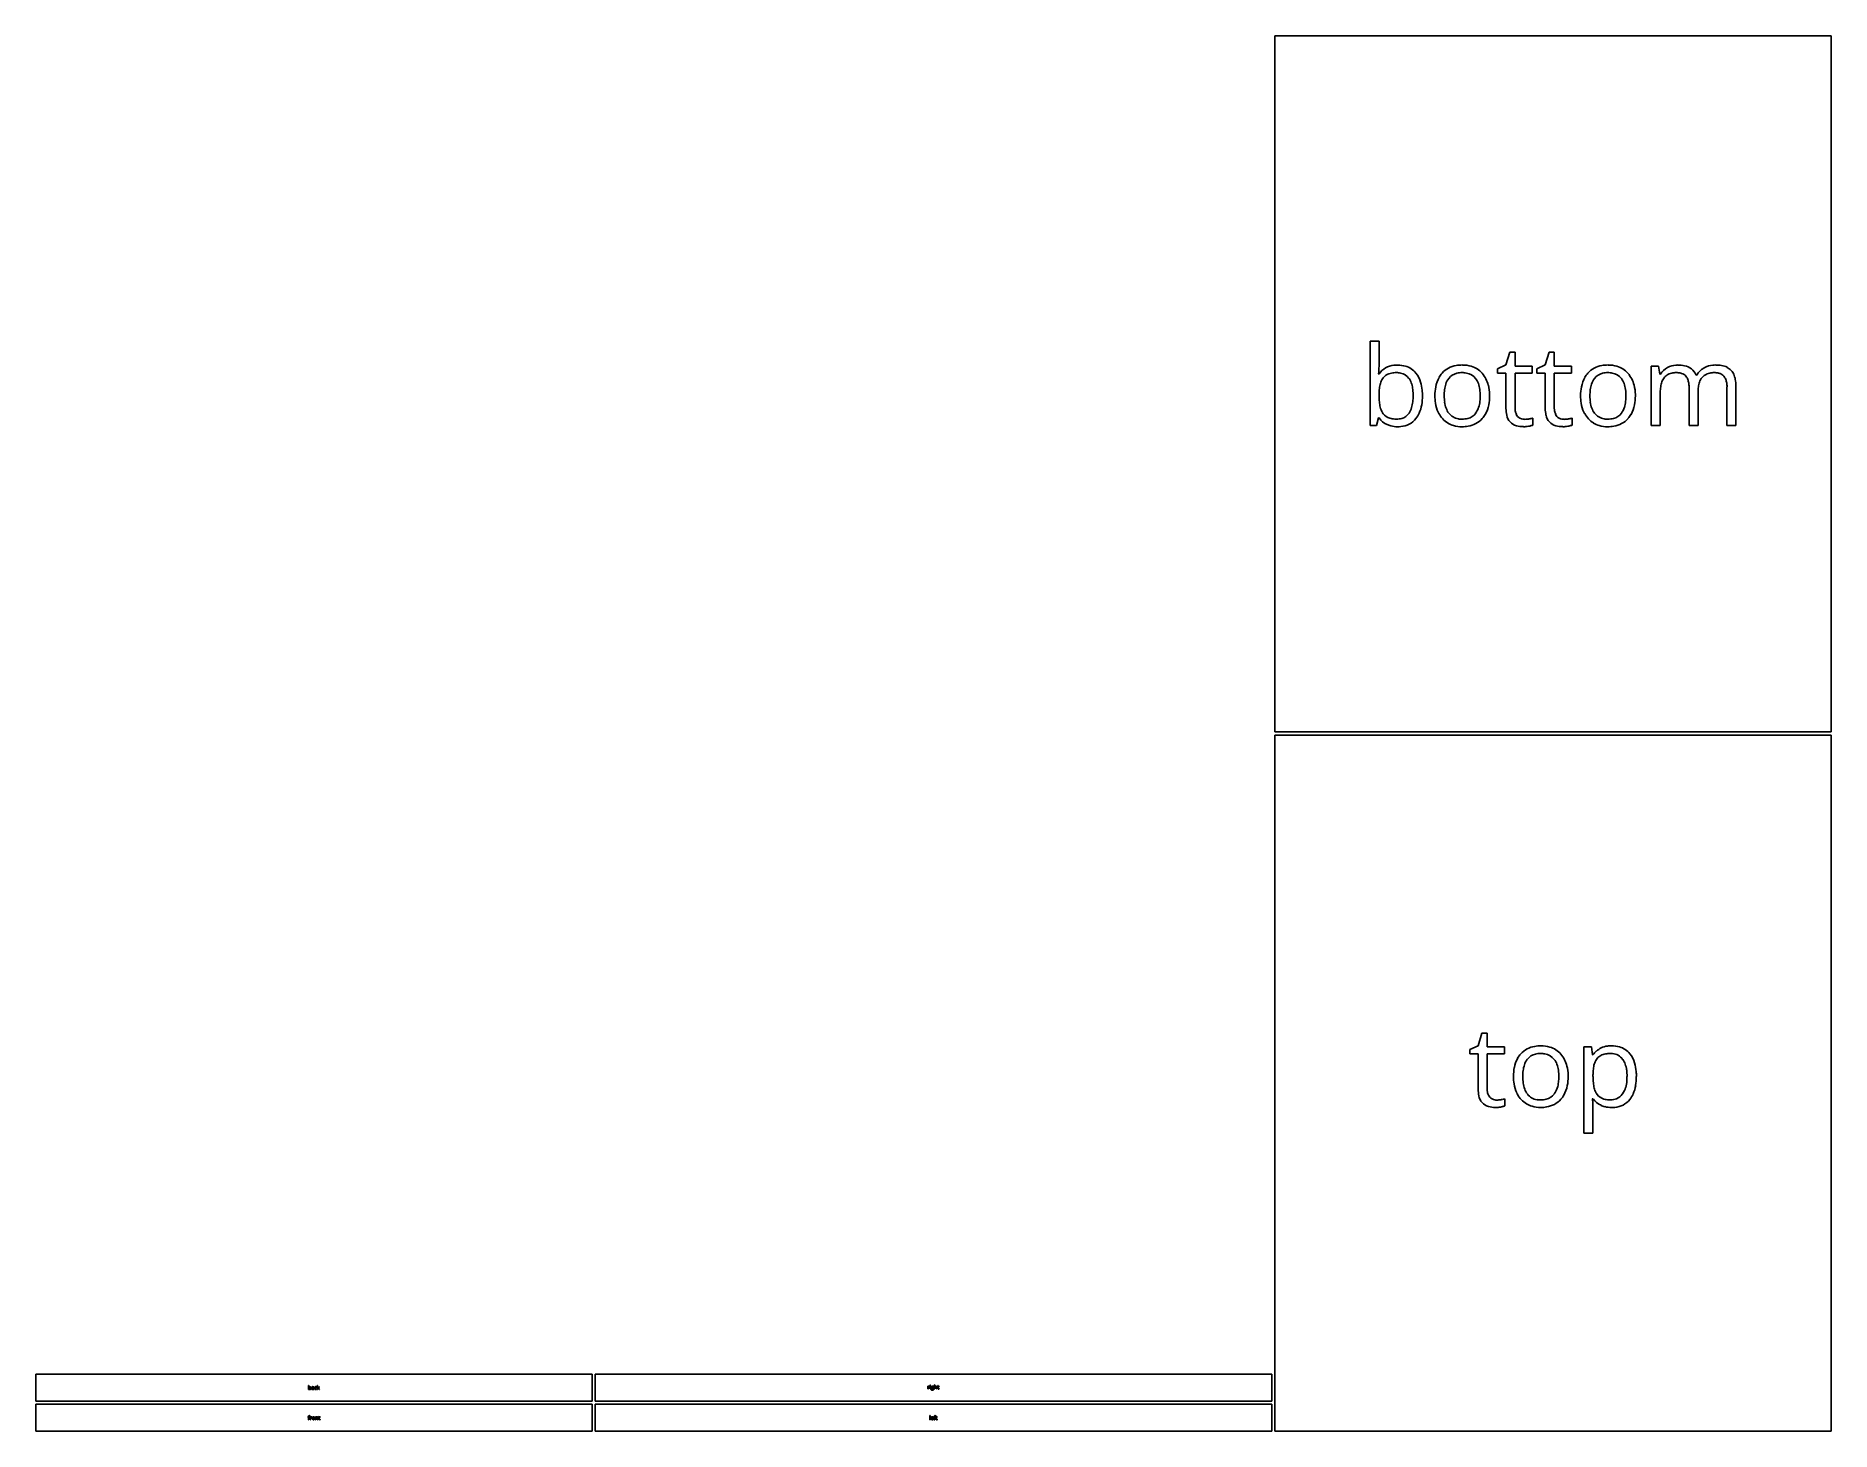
# Model space of a CAD drawing. Header units: millimetres. Extents: x 0 to 1672, y 3 to 1302.
import ezdxf

# ---------------------------------------------------------------- set-up
doc = ezdxf.new("R2010")
doc.units = ezdxf.units.MM

msp = doc.modelspace()

# ---------------------------------------------------------------- linework, layer by layer
at = {"layer": 'back_labelLayer'}
for p, q in [((253.8, 41.6), (253.8, 45.4)), ((253.8, 45.4), (254.2, 45.4)), ((254.1, 41.6), (253.8, 41.6)), ((254.2, 42), (254.1, 41.6)), ((254.2, 45.4), (254.2, 44.5)), ((254.2, 43.9), (254.2, 43.9)), ((254.2, 42), (254.2, 42)), ((257.1, 43.8), (257, 44.1)), ((258, 43.2), (258.4, 43.2)), ((258.4, 42.9), (258, 42.9)), ((258.4, 43.2), (258.4, 43.4)), ((258.4, 42.7), (258.4, 42.9)), ((258.5, 41.6), (258.4, 42)), ((258.4, 42), (258.4, 42)), ((258.8, 41.6), (258.5, 41.6)), ((258.8, 43.5), (258.8, 41.6)), ((261.4, 44.2), (261.3, 43.9)), ((261.4, 42.1), (261.4, 41.7)), ((262, 41.6), (262, 45.4)), ((262, 45.4), (262.4, 45.4)), ((262.4, 41.6), (262, 41.6)), ((262.4, 45.4), (262.4, 43.4)), ((262.4, 43), (262.4, 43)), ((262.7, 42.9), (262.4, 42.6)), ((262.4, 42.6), (262.4, 41.6)), ((263.7, 41.6), (262.7, 42.9)), ((262.8, 43.4), (263.6, 44.3)), ((264.1, 44.3), (263, 43.2)), ((263, 43.2), (264.2, 41.6)), ((263.6, 44.3), (264.1, 44.3)), ((264.2, 41.6), (263.7, 41.6))]:
    msp.add_line(p, q, dxfattribs=at)
for centre, radius, start, end in [((245.8, 44.5), 8.45, 358.1123, 0.0484), ((255, 43.4), 0.921, 95.1835, 145.1109), ((248.1, 44.4), 6.1, 355.7238, 358.1259), ((249.2, 44.3), 5.03, 355.471, 355.6532), ((255.5, 43.2), 1.27, 160.8926, 171.2335), ((256.4, 43), 2.18, 171.0668, 177.8457), ((257.3, 43), 3.12, 177.6176, 180.0426), ((256.9, 43), 2.68, 179.7763, 185.7075), ((255.8, 42.8), 1.62, 185.5925, 194.205), ((255, 42.5), 0.898, 215.585, 245.8362), ((255, 43.4), 0.694, 143.3382, 161.256), ((255.2, 42.7), 0.918, 193.943, 208.0219), ((254.8, 43.4), 0.539, 120.1402, 142.4249), ((254.9, 42.5), 0.611, 208.5537, 217.5605), ((254.9, 42.5), 0.588, 218.1691, 253.8047), ((254.9, 43.3), 0.705, 100.4469, 119.6701), ((255, 42.6), 1.07, 245.9802, 255.5456), ((255, 42.9), 0.941, 253.1383, 266.8483), ((255, 42.9), 1.14, 89.5731, 100.7324), ((255.1, 42.8), 1.23, 255.7756, 270.3185), ((255.1, 43), 1.38, 89.8743, 96.8146), ((255, 43.2), 1.3, 266.3777, 270.0509), ((255, 43.1), 0.937, 78.6781, 90.375), ((255, 42.7), 0.808, 269.3869, 285.8631), ((255.1, 43.1), 1.24, 74.2393, 90.5624), ((255.1, 43), 1.37, 269.9227, 275.5482), ((255.1, 43.4), 0.591, 35.5408, 79.8011), ((255.1, 42.5), 0.583, 286.0163, 326.8497), ((255.1, 42.5), 0.959, 274.064, 321.4081), ((255.2, 43.4), 0.927, 38.5631, 74.0671), ((254.8, 43.3), 0.881, 15.7779, 32.0151), ((255, 43.4), 0.672, 32.703, 35.5245), ((254.8, 42.7), 0.93, 326.7105, 343.6662), ((254.3, 43.1), 1.49, 6.1648, 16.0396), ((253.4, 43), 2.39, 359.7681, 6.3096), ((253.4, 43), 2.32, 353.4935, 0.2205), ((254.2, 42.9), 1.5, 343.4171, 353.6369), ((254.9, 43.2), 1.19, 16.471, 38.4075), ((255, 42.7), 1.14, 321.3162, 335.5435), ((254.6, 42.8), 1.54, 335.8306, 350.8255), ((254.3, 43.1), 1.83, 5.1339, 16.7973), ((253.8, 43), 2.38, 350.6563, 0.3381), ((253.6, 43), 2.6, 359.878, 5.4093), ((257.4, 42.4), 0.701, 115.4905, 182.3568), ((257.7, 42.4), 1.02, 179.5458, 192.6949), ((257.4, 42.3), 0.666, 192.0828, 227.4521), ((257.4, 42.3), 0.698, 227.7689, 237.8049), ((257.9, 42.5), 1.87, 106.3568, 118.335), ((257.4, 42.4), 0.822, 238.3274, 258.9184), ((258.3, 41.4), 2.71, 112.2123, 115.9641), ((257.7, 41.7), 1.43, 101.3568, 117.0799), ((257.5, 42.4), 0.432, 120.9734, 172.418), ((257.7, 42.4), 0.64, 171.2123, 180.2057), ((257.7, 42.4), 0.579, 179.5266, 192.7787), ((257.5, 42.3), 0.378, 192.3265, 222.058), ((257.5, 42.3), 0.361, 222.5808, 229.2545), ((257.5, 42.4), 0.441, 229.7837, 254.2725), ((257.9, 42.2), 2.13, 104.5161, 106.5492), ((258, 42), 1.99, 103.6227, 112.432), ((257.6, 42.2), 0.622, 113.5887, 121.6805), ((257.5, 42.8), 1.24, 258.672, 270.4047), ((257.9, 42.5), 1.88, 90.0714, 104.6521), ((257.8, 41.9), 1.01, 102.7995, 113.2434), ((257.6, 42.6), 0.669, 253.9396, 266.4535), ((258, 40.4), 2.78, 92.4696, 101.7065), ((257.6, 42.8), 0.911, 266.0782, 270.0592), ((257.5, 43.4), 1.82, 269.954, 273.1489), ((257.9, 42.7), 1.32, 90.4485, 103.7665), ((258, 41.1), 1.81, 96.3546, 102.9953), ((257.6, 43), 1.12, 269.5793, 282.0413), ((257.6, 43), 1.38, 272.9334, 281.4139), ((258.1, 39.9), 2.98, 91.8564, 96.4479), ((257.7, 42.5), 0.935, 281.2979, 293.7313), ((257.9, 42.6), 1.71, 81.568, 90.3249), ((257.9, 43), 1, 83.6508, 90.1752), ((258.1, 39.3), 3.96, 91.7165, 92.9096), ((257.7, 42.7), 0.746, 281.7121, 306.4594), ((257.9, 43.3), 0.662, 70.5717, 83.9929), ((257.7, 42.3), 0.747, 294.3932, 304.7373), ((258, 43.3), 1.06, 68.2274, 81.7494), ((258, 43.6), 0.411, 42.7296, 71.038), ((257.7, 42.6), 0.677, 306.9881, 313.856), ((257.5, 42.6), 1.09, 304.8486, 314.8531), ((257.7, 42.6), 0.679, 314.1892, 347.427), ((258, 43.6), 0.452, 20.4094, 41.448), ((257.1, 43), 1.68, 314.7445, 321.7072), ((258.1, 43.6), 0.69, 47.8684, 68.2933), ((257.7, 43.5), 0.719, 7.8274, 20.604), ((257.3, 43.4), 1.16, 359.6933, 8.0036), ((257.4, 42.7), 1.03, 346.9178, 0.2824), ((257.1, 42.7), 1.31, 359.821, 0.0001), ((258.2, 43.7), 0.642, 19.2331, 46.6741), ((257.8, 43.5), 1.04, 6.3379, 19.6815), ((257.2, 43.5), 1.59, 359.8027, 6.6583), ((261, 43.1), 1.44, 153.0875, 170.1051), ((261.7, 43), 2.24, 169.8978, 180.3689), ((262, 42.9), 2.45, 179.9389, 183.9814), ((261.3, 42.9), 1.79, 183.5914, 196.3539), ((260.7, 42.7), 1.17, 196.0167, 221.1349), ((260.7, 43.2), 1.12, 138.655, 152.6853), ((260.6, 43.3), 1.05, 101.4913, 138.3134), ((260.6, 42.6), 1.03, 221.7976, 256.8021), ((261.3, 43.1), 1.36, 160.1419, 175.1368), ((262.2, 43), 2.24, 174.531, 180.155), ((261.9, 42.9), 1.96, 179.7041, 188.0744), ((260.7, 43.3), 0.68, 114.4265, 161.6633), ((261.2, 42.8), 1.25, 187.9316, 200.3885), ((260.8, 42.7), 0.841, 200.4183, 216.6393), ((260.6, 42.6), 0.644, 216.9695, 261.3103), ((260.7, 42.8), 1.59, 89.5892, 102.1787), ((260.7, 43.1), 0.899, 88.7194, 112.5668), ((260.7, 43.1), 1.51, 256.4244, 270.489), ((260.7, 42.9), 0.98, 260.1359, 270.2692), ((260.7, 43.1), 0.898, 87.6749, 89.9752), ((260.7, 43.6), 1.7, 270.2659, 286.2892), ((260.7, 43.8), 2.22, 269.9654, 272.8644), ((260.8, 42.5), 1.83, 77.7702, 89.9475), ((260.7, 42.8), 1.16, 81.6911, 87.5078), ((260.8, 43.3), 1.7, 272.5981, 282.1878), ((260.7, 42.3), 1.67, 77.2999, 81.7345), ((260.6, 41.9), 2.15, 74.7803, 77.4497), ((260.7, 42.3), 2.02, 74.6798, 77.9578), ((260.7, 42.2), 1.8, 68.3294, 74.8832), ((260.9, 42.7), 1.15, 282.0344, 296.9455), ((260.6, 44), 2.09, 286.046, 292.3654), ((260.9, 43), 1.32, 70.0946, 74.7387), ((261.1, 43.5), 0.801, 63.5033, 70.1861), ((261.2, 43.6), 0.631, 62.931, 63.18), ((259.7, 43.4), 2.7, 358.2738, 359.8928), ((257.6, 43.5), 4.8, 357.5039, 358.3308), ((254.5, 43.6), 7.95, 356.6325, 357.4911), ((264.4, 41.6), 2.4, 142.3234, 144.7074), ((249.3, 43.9), 13.2, 356.033, 356.6443), ((245.7, 44.2), 16.8, 356.021, 356.0557), ((265.7, 40.6), 4.01, 140.4332, 142.3365), ((267.3, 39.3), 6.17, 139.28, 140.4704), ((269.3, 37.6), 8.71, 138.3418, 139.2878)]:
    msp.add_arc(centre, radius, start, end, dxfattribs=at)
at = {"layer": 'back_outsideCutPath'}
for p, q in [((0, 56), (0, 31)), ((518, 56), (0, 56)), ((518, 31), (518, 56)), ((0, 31), (518, 31))]:
    msp.add_line(p, q, dxfattribs=at)
at = {"layer": 'bottom_labelLayer'}
for p, q in [((1242.6, 939.2), (1242.6, 1017.9)), ((1242.6, 1017.9), (1251, 1017.9)), ((1251, 1017.9), (1251, 998.7)), ((1369.2, 995.6), (1372.8, 1007.4)), ((1372.8, 1007.4), (1377.6, 1007.4)), ((1377.6, 1007.4), (1377.6, 994.6)), ((1405.8, 995.6), (1409.4, 1007.4)), ((1409.4, 1007.4), (1414.2, 1007.4)), ((1414.2, 1007.4), (1414.2, 994.6)), ((1250.6, 987.2), (1251, 987.2)), ((1361.3, 992.1), (1369.2, 995.6)), ((1361.3, 988.1), (1361.3, 992.1)), ((1369.2, 988.1), (1361.3, 988.1)), ((1369.2, 955.1), (1369.2, 988.1)), ((1377.6, 994.6), (1393.7, 994.6)), ((1393.7, 988.1), (1377.6, 988.1)), ((1377.6, 988.1), (1377.6, 955.4)), ((1393.7, 994.6), (1393.7, 988.1)), ((1397.9, 992.1), (1405.8, 995.6)), ((1397.9, 988.1), (1397.9, 992.1)), ((1405.8, 988.1), (1397.9, 988.1)), ((1405.8, 955.1), (1405.8, 988.1)), ((1414.2, 994.6), (1430.3, 994.6)), ((1430.3, 988.1), (1414.2, 988.1)), ((1414.2, 988.1), (1414.2, 955.4)), ((1430.3, 994.6), (1430.3, 988.1)), ((1504.4, 939.2), (1504.4, 994.6)), ((1504.4, 994.6), (1511.2, 994.6)), ((1511.2, 994.6), (1512.6, 987)), ((1512.6, 987), (1513, 987)), ((1539.7, 939.2), (1539.7, 975.2)), ((1546.3, 986.2), (1546.7, 986.2)), ((1548.1, 970.1), (1548.1, 939.2)), ((1575, 939.2), (1575, 975.2)), ((1583.4, 975.3), (1583.4, 939.2)), ((1512.8, 968.2), (1512.8, 939.2)), ((1248.6, 939.2), (1242.6, 939.2)), ((1250.4, 946.3), (1248.6, 939.2)), ((1251, 946.3), (1250.4, 946.3)), ((1394.1, 946.1), (1394.1, 939.7)), ((1430.7, 946.1), (1430.7, 939.7)), ((1512.8, 939.2), (1504.4, 939.2)), ((1548.1, 939.2), (1539.7, 939.2)), ((1583.4, 939.2), (1575, 939.2))]:
    msp.add_line(p, q, dxfattribs=at)
for centre, radius, start, end in [((1124.6, 997), 126.3, 355.7239, 358.1259), ((1146.1, 995.5), 104.8, 355.4715, 355.6529), ((1075.9, 998.6), 175.1, 358.1123, 0.0484), ((1266.6, 976.3), 19.1, 95.1835, 145.1109), ((1265.2, 973.7), 14.6, 100.4469, 119.6701), ((1267, 964.9), 23.6, 89.5731, 100.7324), ((1268.3, 966.8), 28.7, 89.8743, 96.8145), ((1267.3, 969.1), 19.4, 78.6781, 90.375), ((1268.6, 969.8), 25.7, 74.2393, 90.5624), ((1268.9, 976), 12.2, 35.5408, 79.8011), ((1270.3, 976.1), 19.2, 38.5631, 74.067), ((1266, 972.7), 24.7, 16.4709, 38.4075), ((1327, 972.6), 23.2, 138.1759, 150.2287), ((1326.3, 973.2), 22.2, 99.1759, 137.9833), ((1326.5, 974.9), 13.4, 103.4685, 142.3119), ((1328.4, 963), 32.6, 89.7326, 100.076), ((1328.1, 968.5), 20, 89.4806, 103.8805), ((1328.4, 967.3), 21.2, 79.3453, 90.3175), ((1328.9, 967.4), 28.2, 73.5223, 90.5692), ((1330, 974.5), 13.8, 37.9578, 80.4006), ((1330.5, 973.4), 22, 41.1446, 73.2134), ((1327.3, 970.7), 26.1, 13.5014, 41.0703), ((1462.8, 972.6), 23.2, 138.1759, 150.2287), ((1462, 973.2), 22.2, 99.1759, 137.9833), ((1462.2, 974.9), 13.4, 103.4685, 142.3119), ((1464.1, 963), 32.6, 89.7326, 100.076), ((1463.9, 968.5), 20, 89.4806, 103.8805), ((1464.2, 967.3), 21.2, 79.3453, 90.3175), ((1464.6, 967.4), 28.2, 73.5223, 90.5692), ((1465.8, 974.5), 13.8, 37.9578, 80.4006), ((1466.2, 973.4), 22, 41.1446, 73.2134), ((1463.1, 970.7), 26.1, 13.5014, 41.0703), ((1527.2, 978.6), 16.5, 117.121, 149.5424), ((1526.2, 975.1), 13.2, 101.1546, 123.0656), ((1528.9, 975.6), 19.9, 93.8343, 117.5072), ((1527.8, 967.6), 20.9, 89.5573, 101.4832), ((1529.3, 971.5), 24.1, 89.9662, 94.2831), ((1528, 968.8), 19.7, 85.5238, 90.0793), ((1529.6, 968.1), 27.5, 77.5572, 90.5513), ((1528.6, 974.5), 13.9, 72.3601, 85.9562), ((1530.2, 979.4), 8.81, 41.0611, 72.8994), ((1532.2, 979.1), 16.2, 52.7027, 78.0054), ((1533.1, 980.8), 14.3, 22.2098, 51.4971), ((1562, 977.5), 17.5, 119.4042, 150.1829), ((1563.9, 974.5), 21.1, 118.2584, 120.063), ((1563.9, 974.3), 21.3, 95.8635, 117.9693), ((1561.6, 974.7), 13.6, 101.0032, 121.7841), ((1563.2, 966.9), 21.6, 89.5621, 101.2962), ((1564.6, 969.1), 26.5, 89.9197, 96.2618), ((1563.4, 969), 19.5, 85.8145, 90.0685), ((1564.9, 966.4), 29.2, 79.9361, 90.3804), ((1563.9, 974.5), 13.9, 72.6396, 86.2568), ((1565.5, 979.4), 8.84, 41.0408, 73.1793), ((1566.8, 977), 18.5, 62.9723, 80.1665), ((1568.8, 981.1), 13.8, 44.229, 62.6229), ((1568.2, 980.9), 14.5, 19.5612, 43.3161), ((1296.2, 968), 45.2, 171.0668, 177.8457), ((1277.5, 971), 26.3, 160.8926, 171.2334), ((1266.3, 975), 14.4, 143.3382, 161.256), ((1263.6, 976.7), 11.2, 120.1403, 142.4249), ((1267.6, 975.1), 13.9, 32.7034, 35.5242), ((1263.8, 972.9), 18.3, 15.7779, 32.0151), ((1251.8, 969.4), 30.8, 6.1649, 16.0396), ((1233.1, 967.2), 49.6, 359.7681, 6.3095), ((1253.4, 968.7), 37.9, 5.1338, 16.7973), ((1237.5, 967), 53.9, 359.8779, 5.4094), ((1346.6, 967.2), 43.6, 169.2443, 180.3881), ((1331.8, 970.1), 28.5, 150.7111, 169.4695), ((1356, 967.1), 44.4, 173.0086, 180.2464), ((1340, 969.2), 28.2, 162.0653, 173.1675), ((1329.7, 972.6), 17.4, 142.9026, 162.375), ((1327.2, 972.5), 17.3, 20.0257, 37.4351), ((1318.7, 969.3), 26.4, 7.744, 20.069), ((1303.3, 967.1), 41.9, 359.7076, 7.8973), ((1315.1, 967.5), 38.8, 1.1277, 13.88), ((1482.3, 967.2), 43.6, 169.2443, 180.3881), ((1467.5, 970.1), 28.5, 150.7111, 169.4695), ((1491.8, 967.1), 44.4, 173.0086, 180.2464), ((1475.7, 969.2), 28.2, 162.0653, 173.1675), ((1465.4, 972.6), 17.4, 142.9026, 162.375), ((1462.9, 972.5), 17.3, 20.0257, 37.4351), ((1454.4, 969.3), 26.4, 7.744, 20.069), ((1439, 967.1), 41.9, 359.7076, 7.8973), ((1450.9, 967.5), 38.8, 1.1277, 13.88), ((1555, 969), 42.2, 171.3042, 178.3502), ((1571.2, 968.3), 58.5, 178.0976, 180.0253), ((1538, 971.7), 25, 161.0234, 171.4469), ((1527.7, 975.3), 14.1, 143.077, 161.3914), ((1525.1, 977), 11, 123.702, 142.3022), ((1529.1, 978.6), 10.1, 20.7071, 40.0218), ((1524, 976.7), 15.5, 7.9865, 20.795), ((1514.9, 975.4), 24.8, 359.6948, 8.1472), ((1585, 970.3), 36.9, 172.3777, 180.183), ((1594.7, 970.1), 46.6, 179.894, 179.9999), ((1571, 972.2), 22.8, 160.8732, 172.5272), ((1562.6, 975.2), 13.9, 140.9765, 161.17), ((1560.4, 976.9), 11.1, 122.3597, 140.2884), ((1564.4, 978.6), 10.1, 20.7071, 40.0218), ((1559.4, 976.7), 15.5, 7.9865, 20.795), ((1550.3, 975.4), 24.8, 359.6948, 8.1472), ((1559.4, 977.6), 23.8, 7.5042, 19.9645), ((1544.9, 975.5), 38.5, 359.7107, 7.6907), ((1315.7, 967), 64.7, 177.6177, 180.0425), ((1306.5, 966.7), 55.5, 179.7763, 185.7075), ((1284.6, 964.5), 33.5, 185.5925, 194.2051), ((1270.6, 960.8), 19, 193.943, 208.0218), ((1262.8, 961.4), 19.3, 326.7105, 343.6662), ((1251.5, 964.8), 31, 343.4171, 353.6369), ((1234.6, 966.8), 48.1, 353.4935, 0.2205), ((1259.3, 963.7), 31.8, 335.8306, 350.8255), ((1242.2, 966.6), 49.2, 350.6563, 0.338), ((1345, 966.8), 42, 179.7745, 189.0933), ((1334.2, 964.9), 31.1, 188.9102, 205.3171), ((1354.2, 966.7), 42.5, 179.706, 187.9161), ((1338.6, 964.5), 26.8, 187.7639, 200.0977), ((1330, 961.3), 17.6, 200.0846, 216.9132), ((1326.5, 961.6), 18, 323.0089, 342.639), ((1316.2, 964.9), 28.9, 342.3616, 353.7538), ((1301, 966.8), 44.2, 353.5363, 0.2014), ((1325.1, 963.7), 28.5, 330.2507, 349.4116), ((1310.5, 966.6), 43.4, 349.1762, 0.3863), ((1304.6, 966.9), 49.3, 359.9919, 1.542), ((1395.6, 954.8), 26.4, 179.3551, 192.8478), ((1394.5, 955.3), 16.9, 179.6417, 189.7506), ((1432.2, 954.8), 26.4, 179.3551, 192.8478), ((1431.1, 955.3), 16.9, 179.6417, 189.7506), ((1480.7, 966.8), 42, 179.7745, 189.0933), ((1469.9, 964.9), 31.1, 188.9102, 205.3171), ((1489.9, 966.7), 42.5, 179.706, 187.9161), ((1474.3, 964.5), 26.8, 187.7639, 200.0977), ((1465.7, 961.3), 17.6, 200.0846, 216.9132), ((1462.3, 961.6), 18, 323.0089, 342.639), ((1451.9, 964.9), 28.9, 342.3616, 353.7538), ((1436.7, 966.8), 44.2, 353.5363, 0.2014), ((1460.9, 963.7), 28.5, 330.2507, 349.4116), ((1446.3, 966.6), 43.4, 349.1762, 0.3863), ((1440.4, 966.9), 49.3, 359.9919, 1.542), ((1266.1, 957.1), 18.6, 215.585, 245.8362), ((1264.9, 957.9), 12.7, 208.5537, 217.5605), ((1264.4, 957.7), 12.2, 218.169, 253.8047), ((1267.5, 960.4), 22.2, 245.9802, 255.5456), ((1266.7, 964.7), 19.5, 253.1382, 266.8483), ((1268.2, 963.6), 25.5, 255.7755, 270.3185), ((1267.3, 972.2), 27, 266.3776, 270.051), ((1267.5, 961.9), 16.7, 269.3869, 285.8631), ((1268.4, 966.6), 28.5, 269.9226, 275.5482), ((1269.8, 958.1), 19.9, 274.064, 321.4081), ((1268.8, 957.4), 12.1, 286.0163, 326.8497), ((1266.9, 960.5), 23.6, 321.3161, 335.5436), ((1331, 963.6), 27.6, 205.656, 208.4461), ((1326.8, 961), 22.7, 207.7947, 238.6758), ((1327.1, 961.6), 23.4, 238.8116, 253.2428), ((1326.9, 959.1), 13.8, 217.301, 261.7099), ((1328, 965.1), 27, 253.5437, 270.4182), ((1328.3, 966), 20.9, 260.5033, 270.2477), ((1328.4, 970.7), 32.6, 269.7503, 279.8033), ((1328.6, 964.7), 19.5, 269.4482, 284.7256), ((1330.2, 958.9), 13.6, 284.5662, 322.6334), ((1330.4, 960.7), 22.4, 278.8959, 317.9979), ((1329.6, 961.4), 23.4, 318.144, 329.7566), ((1382.4, 951.2), 12.7, 190.3818, 253.8772), ((1388.6, 954.3), 10.8, 189.548, 205.7874), ((1386.1, 953.1), 8.15, 206.1294, 221.4084), ((1385, 960.1), 21.9, 253.7848, 270.8853), ((1385.9, 952.9), 7.8, 221.5949, 262.3505), ((1386.5, 956.3), 11.2, 261.3266, 270.1913), ((1385.3, 959.7), 21.5, 270.0031, 270.7605), ((1385.2, 964.3), 26.2, 270.8933, 275.5484), ((1386.6, 972.6), 27.6, 269.8804, 278.3028), ((1384.2, 974.5), 36.4, 275.526, 279.2939), ((1385.1, 969.6), 31.4, 279.1863, 280.1143), ((1386.9, 970.5), 25.4, 278.4155, 279.0081), ((1386.5, 961.9), 23.6, 280.007, 283.3735), ((1383.8, 990.3), 45.4, 278.959, 280.5104), ((1388.6, 953.2), 14.6, 283.3069, 288.1198), ((1386.7, 974.4), 29.3, 280.4848, 282.6268), ((1389.3, 963), 17.6, 282.5877, 285.5795), ((1390.6, 947.1), 8.26, 287.9888, 295.3048), ((1390.6, 958.2), 12.6, 285.724, 286.2562), ((1419, 951.2), 12.7, 190.3818, 253.8772), ((1425.2, 954.3), 10.8, 189.548, 205.7874), ((1422.7, 953.1), 8.15, 206.1294, 221.4084), ((1421.6, 960.1), 21.9, 253.7848, 270.8853), ((1422.4, 952.9), 7.8, 221.5949, 262.3505), ((1423.1, 956.3), 11.2, 261.3266, 270.1913), ((1421.9, 959.7), 21.5, 270.0031, 270.7605), ((1421.8, 964.3), 26.2, 270.8933, 275.5484), ((1423.2, 972.6), 27.6, 269.8804, 278.3028), ((1420.8, 974.5), 36.4, 275.526, 279.2939), ((1421.7, 969.6), 31.4, 279.1863, 280.1143), ((1423.4, 970.5), 25.4, 278.4155, 279.0081), ((1423.1, 961.9), 23.6, 280.007, 283.3735), ((1420.3, 990.3), 45.4, 278.959, 280.5104), ((1425.2, 953.2), 14.6, 283.3069, 288.1198), ((1423.3, 974.4), 29.3, 280.4848, 282.6268), ((1425.9, 963), 17.6, 282.5877, 285.5795), ((1427.2, 947.1), 8.26, 287.9888, 295.3048), ((1427.2, 958.2), 12.6, 285.724, 286.2562), ((1466.7, 963.6), 27.6, 205.656, 208.4461), ((1462.6, 961), 22.7, 207.7947, 238.6758), ((1462.8, 961.6), 23.4, 238.8116, 253.2428), ((1462.6, 959.1), 13.8, 217.301, 261.7099), ((1463.7, 965.1), 27, 253.5437, 270.4182), ((1464.1, 966), 20.9, 260.5033, 270.2477), ((1464.1, 970.7), 32.6, 269.7503, 279.8033), ((1464.3, 964.7), 19.5, 269.4482, 284.7256), ((1465.9, 958.9), 13.6, 284.5662, 322.6334), ((1466.2, 960.7), 22.4, 278.8959, 317.9979), ((1465.4, 961.4), 23.4, 318.144, 329.7566)]:
    msp.add_arc(centre, radius, start, end, dxfattribs=at)
at = {"layer": 'bottom_outsideCutPath'}
for p, q in [((1154, 1302), (1154, 654)), ((1672, 1302), (1154, 1302)), ((1672, 654), (1672, 1302)), ((1154, 654), (1672, 654))]:
    msp.add_line(p, q, dxfattribs=at)
at = {"layer": 'front_labelLayer'}
for p, q in [((255.1, 17.4), (255, 17)), ((263.5, 16.3), (263.7, 16.9)), ((263.7, 16.9), (263.9, 16.9)), ((263.9, 16.9), (263.9, 16.3)), ((253.3, 16.2), (253.8, 16.3)), ((253.3, 16), (253.3, 16.2)), ((253.8, 16), (253.3, 16)), ((253.8, 16.3), (253.8, 16.5)), ((253.8, 13.6), (253.8, 16)), ((254.2, 13.6), (253.8, 13.6)), ((254.2, 16.5), (254.2, 16.3)), ((254.2, 16.3), (254.9, 16.3)), ((254.9, 16), (254.2, 16)), ((254.2, 16), (254.2, 13.6)), ((254.9, 16.3), (254.9, 16)), ((255.3, 13.6), (255.3, 16.3)), ((255.3, 16.3), (255.7, 16.3)), ((255.8, 13.6), (255.3, 13.6)), ((255.7, 16.3), (255.7, 15.8)), ((255.7, 15.8), (255.7, 15.8)), ((255.8, 15), (255.8, 13.6)), ((256.9, 16.3), (256.8, 15.9)), ((260.4, 13.6), (260.4, 16.3)), ((260.4, 16.3), (260.7, 16.3)), ((260.8, 13.6), (260.4, 13.6)), ((260.7, 16.3), (260.8, 15.9)), ((260.8, 15.9), (260.8, 15.9)), ((260.8, 15), (260.8, 13.6)), ((262.2, 13.6), (262.2, 15.3)), ((262.6, 13.6), (262.2, 13.6)), ((262.6, 15.4), (262.6, 13.6)), ((263.1, 16.2), (263.5, 16.3)), ((263.1, 16), (263.1, 16.2)), ((263.5, 16), (263.1, 16)), ((263.5, 14.4), (263.5, 16)), ((263.9, 16.3), (264.7, 16.3)), ((264.7, 16), (263.9, 16)), ((263.9, 16), (263.9, 14.4)), ((264.7, 16.3), (264.7, 16)), ((264.7, 13.9), (264.7, 13.6))]:
    msp.add_line(p, q, dxfattribs=at)
for centre, radius, start, end in [((254.6, 16.6), 0.85, 141.7433, 168.2322), ((255.4, 16.5), 1.64, 167.5776, 180.6586), ((254.5, 16.7), 0.711, 98.2551, 139.6203), ((254.7, 16.7), 0.469, 145.0689, 162.1801), ((255, 16.6), 0.828, 161.8438, 171.7847), ((254.6, 16.7), 0.351, 102.7677, 144.3381), ((254.6, 16.2), 1.23, 89.6697, 99.9314), ((254.6, 16.6), 0.547, 89.4858, 103.4197), ((254.6, 16.1), 1.31, 81.5641, 89.7017), ((254.6, 16.2), 0.872, 83.076, 89.7928), ((254.6, 15.8), 1.3, 76.5183, 83.0217), ((254.5, 15.5), 1.95, 75.9741, 81.6565), ((254.4, 15.2), 1.97, 71.9614, 76.5917), ((254.4, 14.8), 2.62, 73.2963, 76.0947), ((255.6, 16.5), 1.39, 171.6527, 178.4384), ((256.1, 16.5), 1.91, 178.1972, 180.023), ((256.9, 15.1), 1.37, 139.414, 150.6032), ((256.7, 15.1), 0.925, 138.9576, 174.5422), ((257, 15), 1.23, 173.6908, 180.0884), ((256.7, 15.3), 1.05, 124.2321, 139.4161), ((256.5, 15.3), 0.702, 89.6335, 137.0881), ((256.7, 15.1), 0.961, 135.6207, 138.8379), ((256.6, 15.5), 0.808, 89.6797, 124.4406), ((256.5, 15), 0.951, 87.3435, 89.9657), ((256.6, 14.5), 1.86, 84.9923, 90.1282), ((256.5, 14.7), 1.24, 81.5884, 87.1917), ((256.6, 15), 1.36, 78.4892, 85.0265), ((256.4, 14.2), 1.79, 77.4453, 81.636), ((259.3, 15), 2.1, 169.2443, 180.3881), ((259.3, 14.9), 2.03, 179.7744, 189.0933), ((258.6, 15.1), 1.38, 150.7111, 169.4696), ((258.7, 14.9), 1.5, 188.9103, 205.3171), ((258.4, 15.2), 1.12, 138.1759, 150.2287), ((258.4, 14.7), 1.1, 207.7947, 238.6758), ((258.6, 14.8), 1.33, 205.656, 208.4462), ((258.4, 15.3), 1.07, 99.1759, 137.9833), ((258.5, 15.2), 0.838, 142.9026, 162.375), ((259, 15.1), 1.36, 162.0653, 173.1674), ((259.8, 15), 2.14, 173.0086, 180.2464), ((259.7, 14.9), 2.05, 179.706, 187.9161), ((259, 14.8), 1.29, 187.764, 200.0976), ((258.5, 14.7), 0.85, 200.0846, 216.9131), ((258.4, 14.7), 1.13, 238.8116, 253.2428), ((258.4, 15.3), 0.645, 103.4685, 142.3119), ((258.4, 14.6), 0.664, 217.3009, 261.71), ((258.4, 14.9), 1.3, 253.5437, 270.4182), ((258.5, 14.8), 1.57, 89.7326, 100.076), ((258.5, 15), 0.965, 89.4806, 103.8805), ((258.5, 14.9), 1.01, 260.5033, 270.2477), ((258.5, 15), 1.36, 73.5223, 90.5693), ((258.5, 15), 1.02, 79.3453, 90.3175), ((258.5, 14.8), 0.941, 269.4481, 284.7256), ((258.5, 15.1), 1.57, 269.7503, 279.8033), ((258.5, 15.3), 0.667, 37.9578, 80.4006), ((258.6, 14.6), 0.655, 284.5662, 322.6334), ((258.6, 14.7), 1.08, 278.8959, 317.9979), ((258.6, 15.3), 1.06, 41.1445, 73.2134), ((258.4, 15.2), 0.834, 20.0257, 37.4351), ((258.4, 14.7), 0.87, 323.0089, 342.639), ((258, 15.1), 1.27, 7.7439, 20.069), ((257.9, 14.9), 1.39, 342.3615, 353.7538), ((257.3, 15), 2.02, 359.7076, 7.8973), ((257.1, 14.9), 2.13, 353.5363, 0.2014), ((258.4, 15.1), 1.26, 13.5014, 41.0703), ((258.5, 14.7), 1.13, 318.144, 329.7566), ((258.3, 14.8), 1.37, 330.2507, 349.4116), ((257.8, 15), 1.87, 1.1278, 13.88), ((257.6, 14.9), 2.09, 349.1762, 0.3863), ((257.3, 15), 2.38, 359.9921, 1.542), ((261.5, 15.5), 0.821, 116.9443, 147.6526), ((262, 15.2), 1.15, 159.9535, 171.3801), ((262.7, 15), 1.91, 171.1766, 178.3218), ((263.4, 15), 2.6, 178.0812, 180.0235), ((261.5, 15.3), 0.663, 140.1519, 160.3146), ((261.4, 15.4), 0.571, 118.544, 139.1927), ((261.6, 15.3), 0.987, 115.8072, 117.6067), ((261.6, 15.2), 1.1, 94.3227, 115.5454), ((261.5, 15.2), 0.764, 100.1177, 118.1603), ((261.6, 14.8), 1.23, 89.5933, 100.3719), ((261.7, 15), 1.33, 89.9578, 94.711), ((261.6, 14.9), 1.07, 84.0198, 90.1511), ((261.7, 14.7), 1.6, 80.5585, 90.3538), ((261.7, 15.3), 0.726, 71.0828, 84.3691), ((261.8, 15.3), 1.01, 65.1094, 80.7639), ((261.8, 15.5), 0.457, 43.3791, 71.5386), ((261.7, 15.5), 0.482, 22.7024, 42.3421), ((261.9, 15.6), 0.728, 46.5584, 64.8783), ((261.5, 15.4), 0.716, 8.4931, 22.658), ((261.1, 15.3), 1.15, 359.6714, 8.6878), ((261.9, 15.6), 0.702, 19.3849, 45.5997), ((261.5, 15.4), 1.14, 6.9634, 19.8363), ((260.9, 15.4), 1.77, 359.7632, 7.2116), ((264.8, 14.4), 1.27, 179.3551, 192.8477), ((264.1, 14.2), 0.613, 190.3818, 253.8772), ((264.7, 14.4), 0.816, 179.6416, 189.7507), ((264.4, 14.3), 0.523, 189.548, 205.7873), ((264.3, 14.3), 0.393, 206.1294, 221.4083), ((264.3, 14.3), 0.376, 221.595, 262.3505), ((264.3, 14.6), 1.06, 253.7848, 270.8853), ((264.3, 15.2), 1.33, 269.8803, 278.3028), ((264.3, 14.4), 0.542, 261.3266, 270.1912), ((264.3, 14.8), 1.26, 270.8933, 275.5483), ((264.3, 14.6), 1.04, 270.0023, 270.7604), ((264.2, 15.3), 1.76, 275.5259, 279.294), ((264.4, 15.1), 1.23, 278.416, 279.0089), ((264.2, 16.1), 2.19, 278.9592, 280.5106), ((264.3, 14.7), 1.14, 280.0071, 283.3733), ((264.3, 15.1), 1.51, 279.1863, 280.1149), ((264.3, 15.3), 1.42, 280.4852, 282.6264), ((264.4, 14.3), 0.705, 283.3069, 288.12), ((264.5, 14.8), 0.847, 282.5875, 285.5796), ((264.5, 14.5), 0.61, 285.7254, 286.2567), ((264.5, 14), 0.399, 287.9888, 295.3049)]:
    msp.add_arc(centre, radius, start, end, dxfattribs=at)
at = {"layer": 'front_outsideCutPath'}
for p, q in [((0, 28), (0, 3)), ((518, 28), (0, 28)), ((518, 3), (518, 28)), ((0, 3), (518, 3))]:
    msp.add_line(p, q, dxfattribs=at)
at = {"layer": 'left_labelLayer'}
for p, q in [((832.5, 13.6), (832.5, 17.4)), ((832.5, 17.4), (832.9, 17.4)), ((832.9, 17.4), (832.9, 13.6)), ((838.1, 17.4), (837.9, 17)), ((838.3, 16.3), (838.5, 16.9)), ((838.5, 16.9), (838.7, 16.9)), ((838.7, 16.9), (838.7, 16.3)), ((832.9, 13.6), (832.5, 13.6)), ((834, 15.2), (835.4, 15.2)), ((835.9, 14.9), (834, 14.9)), ((835.8, 14.1), (835.8, 13.7)), ((835.9, 15.1), (835.9, 14.9)), ((836.2, 16.2), (836.7, 16.3)), ((836.2, 16), (836.2, 16.2)), ((836.7, 16), (836.2, 16)), ((836.7, 16.3), (836.7, 16.5)), ((836.7, 13.6), (836.7, 16)), ((837.1, 13.6), (836.7, 13.6)), ((837.1, 16.5), (837.1, 16.3)), ((837.1, 16.3), (837.8, 16.3)), ((837.8, 16), (837.1, 16)), ((837.1, 16), (837.1, 13.6)), ((837.8, 16.3), (837.8, 16)), ((837.9, 16.2), (838.3, 16.3)), ((837.9, 16), (837.9, 16.2)), ((838.3, 16), (837.9, 16)), ((838.3, 14.4), (838.3, 16)), ((838.7, 16.3), (839.5, 16.3)), ((839.5, 16), (838.7, 16)), ((838.7, 16), (838.7, 14.4)), ((839.5, 16.3), (839.5, 16)), ((839.5, 13.9), (839.5, 13.6))]:
    msp.add_line(p, q, dxfattribs=at)
for centre, radius, start, end in [((837.6, 16.6), 0.85, 141.7433, 168.2322), ((838.3, 16.5), 1.64, 167.5776, 180.6586), ((837.4, 16.7), 0.711, 98.2551, 139.6203), ((837.6, 16.7), 0.469, 145.0689, 162.1801), ((837.9, 16.6), 0.828, 161.8438, 171.7847), ((837.5, 16.7), 0.351, 102.7677, 144.3381), ((837.5, 16.2), 1.23, 89.6697, 99.9314), ((837.5, 16.6), 0.547, 89.4858, 103.4197), ((837.5, 16.2), 0.872, 83.076, 89.7928), ((837.5, 16.1), 1.31, 81.5641, 89.7017), ((837.5, 15.8), 1.3, 76.5183, 83.0217), ((837.5, 15.5), 1.95, 75.9741, 81.6565), ((837.3, 15.2), 1.97, 71.9614, 76.5917), ((837.3, 14.8), 2.62, 73.2963, 76.0947), ((835.7, 14.9), 2.13, 168.9539, 180.3843), ((835.4, 14.9), 1.79, 181.3574, 194.492), ((835.9, 14.9), 2.31, 179.9886, 181.7991), ((835.1, 15.1), 1.42, 149.4071, 169.1854), ((834.8, 14.7), 1.19, 194.0877, 223.0538), ((834.9, 15.2), 1.2, 140.1056, 148.9067), ((834.7, 15.3), 1.04, 92.4763, 140.5386), ((835.6, 15.1), 1.53, 172.1544, 174.7614), ((835.7, 14.9), 1.63, 181.1448, 190.8007), ((834.8, 14.7), 1.12, 223.5466, 256.1957), ((834.9, 15.3), 0.801, 138.0995, 160.5867), ((835.2, 15.1), 1.18, 160.3354, 172.5315), ((835.1, 14.8), 1.04, 190.6006, 206.0275), ((834.8, 14.7), 0.761, 206.295, 222.5558), ((834.7, 15.4), 0.617, 106.4658, 137.9176), ((834.8, 14.7), 0.736, 223.0645, 258.1401), ((834.9, 15.1), 1.57, 256.0088, 270.4848), ((834.8, 15.2), 0.799, 89.4422, 106.2089), ((834.8, 14.9), 1.43, 89.9637, 93.9177), ((834.9, 15), 1.12, 257.5312, 270.4319), ((834.8, 15.1), 1.23, 74.2126, 90.545), ((834.8, 15.2), 0.833, 79.6468, 90.2911), ((834.9, 15.4), 0.555, 40.0823, 80.6243), ((834.9, 16.1), 2.14, 270.1984, 292.209), ((834.9, 16.9), 3.3, 269.9668, 271.9932), ((834.9, 16.1), 2.51, 271.9121, 275.9727), ((834.9, 15.4), 0.939, 41.2065, 74.0233), ((835, 15.3), 1.7, 275.9054, 281.6604), ((834.8, 15.4), 0.627, 23.4821, 39.7072), ((834.6, 15.3), 0.881, 8.7342, 23.2772), ((834.1, 15.2), 1.38, 359.6746, 8.9225), ((835, 15.4), 1.86, 281.9937, 287.8851), ((834.8, 16), 2.43, 287.9022, 293.4862), ((834.7, 15.3), 1.13, 11.5994, 41.1496), ((834.8, 16.4), 2.45, 291.8254, 293.1613), ((834.2, 15.1), 1.65, 359.6148, 12.0337), ((838.5, 16.5), 1.39, 171.6527, 178.4384), ((839, 16.5), 1.91, 178.1972, 180.023), ((839.6, 14.4), 1.27, 179.3551, 192.8477), ((838.9, 14.2), 0.613, 190.3818, 253.8772), ((839.5, 14.4), 0.816, 179.6416, 189.7507), ((839.2, 14.3), 0.523, 189.548, 205.7873), ((839.1, 14.3), 0.393, 206.1294, 221.4083), ((839.1, 14.3), 0.376, 221.595, 262.3505), ((839.1, 14.6), 1.06, 253.7848, 270.8853), ((839.1, 14.4), 0.542, 261.3266, 270.1912), ((839.1, 15.2), 1.33, 269.8803, 278.3028), ((839.1, 14.8), 1.26, 270.8933, 275.5483), ((839.1, 14.6), 1.04, 270.0023, 270.7604), ((839, 15.3), 1.76, 275.5259, 279.294), ((839.1, 15.1), 1.23, 278.416, 279.0089), ((839, 16.1), 2.19, 278.9592, 280.5106), ((839.1, 14.7), 1.14, 280.0071, 283.3733), ((839.1, 15.1), 1.51, 279.1863, 280.1149), ((839.1, 15.3), 1.42, 280.4852, 282.6264), ((839.3, 14.8), 0.847, 282.5875, 285.5796), ((839.2, 14.3), 0.705, 283.3069, 288.12), ((839.3, 14.5), 0.61, 285.7254, 286.2567), ((839.3, 14), 0.399, 287.9888, 295.3049)]:
    msp.add_arc(centre, radius, start, end, dxfattribs=at)
at = {"layer": 'left_outsideCutPath'}
for p, q in [((521, 28), (521, 3)), ((1151, 28), (521, 28)), ((1151, 3), (1151, 28)), ((521, 3), (1151, 3))]:
    msp.add_line(p, q, dxfattribs=at)
at = {"layer": 'right_labelLayer'}
for p, q in [((830.8, 42.2), (830.8, 44.9)), ((830.8, 44.9), (831.2, 44.9)), ((831.2, 42.2), (830.8, 42.2)), ((831.2, 44.9), (831.2, 44.4)), ((831.2, 44.4), (831.2, 44.4)), ((831.2, 43.6), (831.2, 42.2)), ((832.4, 44.9), (832.3, 44.5)), ((832.9, 42.2), (832.9, 44.9)), ((832.9, 44.9), (833.3, 44.9)), ((833.3, 42.2), (832.9, 42.2)), ((833.3, 44.9), (833.3, 42.2)), ((835.3, 42.3), (834.8, 42.3)), ((834.9, 42.6), (835.4, 42.6)), ((835.4, 44.9), (836.3, 44.9)), ((836.3, 44.6), (835.8, 44.6)), ((836.3, 44.9), (836.3, 44.6)), ((836.9, 42.2), (836.9, 46)), ((836.9, 46), (837.3, 46)), ((837.3, 42.2), (836.9, 42.2)), ((837.3, 46), (837.3, 44.9)), ((837.3, 44.5), (837.3, 44.5)), ((837.3, 43.6), (837.3, 42.2)), ((838.7, 42.2), (838.7, 43.9)), ((839.1, 42.2), (838.7, 42.2)), ((839.1, 43.9), (839.1, 42.2)), ((839.6, 44.8), (840, 44.9)), ((839.6, 44.6), (839.6, 44.8)), ((840, 44.6), (839.6, 44.6)), ((840, 44.9), (840.1, 45.5)), ((840, 43), (840, 44.6)), ((840.1, 45.5), (840.4, 45.5)), ((840.4, 45.5), (840.4, 44.9)), ((840.4, 44.9), (841.2, 44.9)), ((841.2, 44.6), (840.4, 44.6)), ((840.4, 44.6), (840.4, 43)), ((841.2, 44.9), (841.2, 44.6)), ((841.2, 42.5), (841.2, 42.2))]:
    msp.add_line(p, q, dxfattribs=at)
for centre, radius, start, end in [((832.4, 43.7), 1.37, 139.414, 150.6032), ((832.2, 43.7), 0.925, 138.9576, 174.5422), ((832.5, 43.6), 1.23, 173.6908, 180.0884), ((832.2, 43.9), 1.05, 124.2321, 139.4161), ((832, 43.9), 0.702, 89.6335, 137.0881), ((832.2, 43.7), 0.961, 135.6207, 138.8379), ((832, 44.1), 0.808, 89.6797, 124.4406), ((832.1, 43.1), 1.86, 84.9923, 90.1282), ((832, 43.6), 0.951, 87.3435, 89.9657), ((832, 43.3), 1.24, 81.5884, 87.1917), ((832.1, 43.6), 1.36, 78.4892, 85.0265), ((831.9, 42.8), 1.79, 77.4453, 81.636), ((833.3, 45.6), 0.449, 170.8451, 180.3545), ((833.1, 45.6), 0.279, 155.9678, 171.0518), ((833.2, 45.6), 0.33, 184.9928, 198.2038), ((833.3, 45.6), 0.478, 179.8803, 185.3685), ((833.1, 45.6), 0.234, 92.6446, 133.4711), ((833, 45.7), 0.19, 133.7878, 155.9171), ((833.1, 45.5), 0.209, 197.7936, 224.894), ((833.1, 45.6), 0.227, 225.1301, 249.9002), ((833.1, 45.6), 0.257, 250.4999, 270.598), ((833.1, 45.6), 0.309, 89.9687, 93.765), ((833.1, 45.6), 0.239, 46.3708, 90.888), ((833.1, 45.6), 0.236, 269.1788, 314.2808), ((833.1, 45.7), 0.205, 17.7252, 46.4473), ((833.1, 45.5), 0.198, 313.6155, 332.2677), ((833, 45.6), 0.322, 4.9429, 18.19), ((832.8, 45.6), 0.464, 359.8845, 5.3183), ((832.9, 45.6), 0.419, 349.8344, 0.3891), ((833, 45.6), 0.264, 332.6321, 350.0705), ((834.4, 41.8), 0.62, 138.3916, 181.0052), ((834.5, 41.7), 0.657, 182.208, 207.7462), ((834.7, 41.7), 0.856, 179.9784, 183.0223), ((834.4, 41.7), 0.646, 208.9036, 236.4232), ((834.8, 44.1), 0.77, 132.3288, 167.3341), ((835.2, 44), 1.17, 166.8196, 180.484), ((835, 44), 1.02, 179.9759, 183.6206), ((834.8, 44), 0.838, 183.0161, 212.3123), ((834.5, 41.7), 0.708, 113.8121, 138.3497), ((834.9, 44), 0.881, 212.4713, 215.8876), ((834.6, 42), 0.942, 235.9667, 251.223), ((834.7, 43.9), 0.71, 215.1641, 247.4748), ((834.7, 42.7), 0.58, 132.7259, 144.148), ((834.6, 42.8), 0.411, 144.4963, 161.3351), ((834.6, 42.8), 0.463, 161.7225, 180.4844), ((834.5, 42.8), 0.376, 182.1768, 215.3415), ((834.6, 42.8), 0.465, 179.9832, 182.9375), ((834.6, 42.8), 0.5, 215.4658, 217.1747), ((834.6, 42.8), 0.421, 216.5861, 245.4969), ((834.6, 41.4), 1, 102.2871, 114.1173), ((834.6, 41.8), 0.427, 130.7945, 169.0413), ((834.8, 41.8), 0.648, 168.258, 180.382), ((834.6, 41.7), 0.407, 179.2208, 200.9356), ((834.5, 41.7), 0.358, 202.0287, 236.1458), ((834.8, 44), 0.861, 106.2189, 131.5378), ((834.9, 42.5), 0.899, 125.2213, 132.8655), ((834.7, 41.8), 0.475, 117.2303, 130.5024), ((834.6, 41.8), 0.476, 235.0633, 238.5041), ((834.8, 42.4), 1.44, 251.2102, 262.7064), ((834.9, 44.1), 0.486, 135.5839, 163.0016), ((835.2, 44.1), 0.757, 162.5911, 175.7344), ((835.5, 44), 1.07, 175.3394, 180.0864), ((835.2, 44), 0.791, 179.5617, 191.653), ((834.9, 44), 0.51, 191.3556, 213.366), ((835.1, 42.2), 1.27, 121.2353, 125.3795), ((834.7, 41.6), 0.608, 99.8103, 116.823), ((834.7, 42), 0.649, 239.1067, 254.4863), ((834.9, 43.9), 0.434, 213.9574, 227.7972), ((834.8, 42.8), 0.305, 147.537, 180.2592), ((834.7, 42.8), 0.21, 179.2918, 198.3578), ((834.7, 42.8), 0.169, 199.2293, 239.569), ((834.8, 42.4), 1.05, 254.2325, 263.4938), ((835, 43.6), 1.31, 93.633, 106.5409), ((834.9, 44.1), 0.554, 101.062, 121.9738), ((834.9, 44.1), 0.466, 122.5212, 134.9964), ((834.9, 44), 0.524, 228.2621, 254.7341), ((834.9, 42.8), 0.425, 128.0881, 147.14), ((834.7, 42.9), 0.225, 238.2189, 239.8474), ((834.7, 42.9), 0.284, 240.7306, 254.5023), ((834.8, 41.3), 0.932, 89.6436, 100.0208), ((834.9, 43.3), 2.27, 262.5634, 270.2699), ((835.1, 42.5), 0.721, 117.3935, 128.4094), ((834.8, 43.2), 0.563, 254.1636, 262.2122), ((834.9, 43.6), 0.996, 262.0557, 267.2081), ((834.9, 43), 1.66, 263.4109, 270.1458), ((835, 43.8), 0.85, 89.5859, 101.3334), ((835, 44.2), 0.786, 254.4017, 267.4348), ((835, 44.5), 1.3, 263.4836, 270.1272), ((835, 44.3), 1.1, 259.4966, 263.3902), ((834.9, 44.2), 1.54, 267.0918, 270.0862), ((835, 43.1), 1.79, 89.938, 94.0267), ((834.9, 43.3), 1.98, 269.9071, 270.0035), ((834.9, 44), 2.72, 269.7957, 275.3991), ((834.9, 44.2), 3.21, 269.7545, 276.617), ((835, 43.4), 1.55, 82.5852, 90.185), ((835, 43.7), 0.881, 76.1095, 90.7029), ((835, 44.5), 1.04, 267.0155, 270.0323), ((835, 44.3), 0.883, 269.2256, 284.3773), ((835, 44.9), 1.76, 269.9691, 272.9312), ((835, 44.5), 1.34, 272.5335, 285.258), ((835.1, 43.7), 1.18, 74.0089, 82.5694), ((835.1, 44.2), 0.46, 13.9535, 77.6674), ((835.1, 43.9), 0.447, 282.7796, 346.4828), ((835, 43), 1.67, 275.2957, 283.3517), ((835.3, 39.7), 2.58, 86.5055, 90.1399), ((835, 43), 2.01, 276.494, 286.4953), ((835.1, 44.1), 0.899, 284.9316, 310.6222), ((835.4, 41), 1.66, 81.5745, 90.3059), ((835.3, 40.7), 1.53, 81.4173, 86.5757), ((835.2, 42.3), 0.969, 283.137, 295.8573), ((834.7, 44), 0.871, 359.1806, 15.0431), ((834.8, 44), 0.821, 345.4363, 0.7465), ((835.5, 41.6), 1.06, 68.3672, 81.74), ((835.4, 41.4), 0.82, 73.4101, 81.5908), ((835.3, 42), 0.673, 296.4045, 301.8012), ((835.3, 42.3), 1.22, 286.2542, 302.528), ((835.2, 44), 0.751, 310.6098, 342.0923), ((835.6, 41.8), 0.384, 58.9972, 73.8587), ((835.3, 42), 0.591, 301.2231, 318.6238), ((835.3, 44.2), 0.659, 29.4586, 38.3575), ((835.6, 42), 0.255, 31.5095, 58.0777), ((835.6, 41.9), 0.332, 10.6609, 30.9362), ((835.5, 41.9), 0.443, 319.0766, 1.1407), ((835, 44), 0.969, 23.1844, 29.5422), ((834.8, 43.9), 1.25, 21.2504, 23.349), ((835.2, 44.1), 0.78, 6.8505, 20.9872), ((835.6, 41.9), 0.732, 52.188, 68.2501), ((835.4, 41.9), 0.548, 359.5462, 10.9905), ((835.5, 41.9), 0.745, 302.9904, 339.5494), ((835.4, 42), 0.964, 303.1877, 304.1721), ((835, 44), 1, 359.871, 7.0432), ((835.1, 44), 0.929, 342.565, 0.5958), ((835.7, 42), 0.593, 8.6201, 51.8982), ((835.4, 41.9), 0.877, 340.5269, 0.7202), ((835.4, 41.9), 0.89, 359.743, 9.7326), ((833.6, 44.8), 3.65, 357.8675, 0.0683), ((838, 44.1), 0.81, 119.8316, 147.9726), ((834.9, 44.8), 2.41, 354.983, 357.8943), ((835.7, 44.7), 1.59, 351.9711, 354.9619), ((838.5, 43.8), 1.17, 160.1567, 171.5313), ((839.2, 43.6), 1.94, 171.3203, 178.3407), ((839.9, 43.6), 2.62, 178.1078, 180.0231), ((838, 43.9), 0.674, 140.6208, 160.505), ((837.9, 44), 0.567, 118.4551, 139.6707), ((838.1, 43.9), 1.04, 96.6652, 116.3783), ((838.1, 43.9), 0.989, 116.6657, 120.4185), ((838, 43.8), 0.762, 100.1068, 118.0847), ((838.1, 43.4), 1.23, 89.5919, 100.3596), ((838.1, 43.6), 1.32, 89.8927, 96.9959), ((838.1, 43.3), 1.64, 80.6863, 90.3537), ((838.1, 43.5), 1.07, 84.0198, 90.1511), ((838.1, 43.9), 0.726, 71.0828, 84.3691), ((838.2, 43.9), 1.03, 65.6023, 80.8844), ((838.2, 44.1), 0.457, 43.3791, 71.5386), ((838.2, 44.1), 0.482, 22.7024, 42.3421), ((838, 44), 0.716, 8.4931, 22.658), ((838.4, 44.2), 0.73, 46.7401, 65.4131), ((837.6, 43.9), 1.15, 359.6714, 8.6878), ((838.4, 44.2), 0.706, 19.2205, 45.766), ((838, 44), 1.14, 6.4733, 19.6468), ((837.4, 44), 1.75, 359.7945, 6.7744), ((841.2, 43), 1.27, 179.3551, 192.8477), ((840.6, 42.8), 0.613, 190.3818, 253.8772), ((841.2, 43), 0.816, 179.6416, 189.7507), ((840.9, 42.9), 0.523, 189.548, 205.7873), ((840.8, 42.9), 0.393, 206.1294, 221.4083), ((840.7, 43.2), 1.06, 253.7848, 270.8853), ((840.8, 42.9), 0.376, 221.595, 262.3505), ((840.8, 43), 0.542, 261.3266, 270.1912), ((840.7, 43.2), 1.04, 270.0023, 270.7604), ((840.8, 43.8), 1.33, 269.8803, 278.3028), ((840.7, 43.4), 1.26, 270.8933, 275.5483), ((840.7, 43.9), 1.76, 275.5259, 279.294), ((840.8, 43.7), 1.23, 278.416, 279.0089), ((840.7, 44.7), 2.19, 278.9592, 280.5106), ((840.8, 43.3), 1.14, 280.0071, 283.3733), ((840.7, 43.7), 1.51, 279.1863, 280.1149), ((840.8, 43.9), 1.42, 280.4852, 282.6264), ((840.9, 43.4), 0.847, 282.5875, 285.5796), ((841, 42.6), 0.399, 287.9888, 295.3049), ((840.9, 42.9), 0.705, 283.3069, 288.12), ((841, 43.1), 0.61, 285.7254, 286.2567)]:
    msp.add_arc(centre, radius, start, end, dxfattribs=at)
at = {"layer": 'right_outsideCutPath'}
for p, q in [((521, 56), (521, 31)), ((1151, 56), (521, 56)), ((1151, 31), (1151, 56)), ((521, 31), (1151, 31))]:
    msp.add_line(p, q, dxfattribs=at)
at = {"layer": 'top_labelLayer'}
for p, q in [((1343.3, 361.8), (1346.8, 373.6)), ((1346.8, 373.6), (1351.7, 373.6)), ((1351.7, 373.6), (1351.7, 360.7)), ((1335.4, 358.3), (1343.3, 361.8)), ((1335.4, 354.2), (1335.4, 358.3)), ((1343.3, 354.2), (1335.4, 354.2)), ((1343.3, 321.2), (1343.3, 354.2)), ((1351.7, 360.7), (1367.8, 360.7)), ((1367.8, 354.2), (1351.7, 354.2)), ((1351.7, 354.2), (1351.7, 321.6)), ((1367.8, 360.7), (1367.8, 354.2)), ((1441.8, 280.4), (1441.8, 360.7)), ((1441.8, 360.7), (1448.7, 360.7)), ((1448.7, 360.7), (1449.8, 353.2)), ((1449.8, 353.2), (1450.2, 353.2)), ((1450.2, 334.9), (1450.2, 333.1)), ((1368.2, 312.2), (1368.2, 305.8)), ((1450.2, 312.4), (1449.6, 312.4)), ((1450.2, 303.2), (1450.2, 280.4)), ((1450.2, 280.4), (1441.8, 280.4))]:
    msp.add_line(p, q, dxfattribs=at)
for centre, radius, start, end in [((1400.2, 338.7), 23.2, 138.1759, 150.2287), ((1399.5, 339.3), 22.2, 99.1759, 137.9833), ((1399.7, 341), 13.4, 103.4685, 142.3119), ((1401.6, 329.1), 32.6, 89.7326, 100.076), ((1401.3, 334.6), 20, 89.4806, 103.8805), ((1401.6, 333.4), 21.2, 79.3453, 90.3175), ((1402, 333.5), 28.2, 73.5223, 90.5692), ((1403.2, 340.6), 13.8, 37.9578, 80.4006), ((1403.7, 339.5), 22, 41.1446, 73.2134), ((1400.5, 336.8), 26.1, 13.5014, 41.0703), ((1468.7, 340.2), 22.6, 132.3565, 144.9196), ((1465.3, 343.9), 17.5, 115.4006, 132.3118), ((1462.8, 342.9), 11.1, 118.5569, 141.0243), ((1464.5, 339.5), 15, 100.0868, 118.1918), ((1466.6, 340.7), 21, 97.7066, 114.8821), ((1466.2, 330.4), 24.2, 89.5904, 100.3502), ((1467.6, 334.5), 27.2, 89.8468, 97.9474), ((1466.4, 336.6), 18.1, 84.0379, 90.0848), ((1467.9, 336), 25.7, 74.1924, 90.5785), ((1467.2, 341.5), 13.1, 35.4482, 85.2267), ((1469.7, 342.5), 19, 38.0523, 74.0417), ((1464.8, 338.7), 25.2, 16.3356, 37.9091), ((1419.8, 333.4), 43.6, 169.2443, 180.3881), ((1405, 336.3), 28.5, 150.7111, 169.4695), ((1429.2, 333.3), 44.4, 173.0086, 180.2464), ((1413.2, 335.3), 28.2, 162.0653, 173.1675), ((1402.9, 338.7), 17.4, 142.9026, 162.375), ((1400.4, 338.6), 17.3, 20.0257, 37.4351), ((1391.9, 335.5), 26.4, 7.744, 20.069), ((1376.5, 333.3), 41.9, 359.7076, 7.8973), ((1388.3, 333.6), 38.8, 1.1277, 13.88), ((1377.8, 333.1), 49.3, 359.9919, 1.542), ((1503.7, 334.4), 53.4, 178.0663, 179.4474), ((1490.5, 335.1), 40.2, 171.0868, 178.3247), ((1474.9, 337.6), 24.5, 160.2896, 171.2453), ((1465.4, 341), 14.4, 141.889, 160.5973), ((1463.5, 338.6), 17.8, 19.8991, 35.898), ((1455, 335.6), 26.8, 7.715, 19.886), ((1439.6, 333.4), 42.4, 359.7108, 7.861), ((1451.9, 334.7), 38.7, 4.5767, 16.6089), ((1436, 333.2), 54.7, 359.9003, 4.9018), ((1369.7, 320.9), 26.4, 179.3551, 192.8478), ((1368.6, 321.5), 16.9, 179.6417, 189.7506), ((1362.6, 320.4), 10.8, 189.548, 205.7874), ((1418.2, 332.9), 42, 179.7745, 189.0933), ((1407.4, 331.1), 31.1, 188.9102, 205.3171), ((1404.2, 329.7), 27.6, 205.656, 208.4461), ((1427.4, 332.9), 42.5, 179.706, 187.9161), ((1411.8, 330.6), 26.8, 187.7639, 200.0977), ((1403.2, 327.5), 17.6, 200.0846, 216.9132), ((1399.7, 327.7), 18, 323.0089, 342.639), ((1389.4, 331.1), 28.9, 342.3616, 353.7538), ((1374.2, 332.9), 44.2, 353.5363, 0.2014), ((1398.3, 329.9), 28.5, 330.2507, 349.4116), ((1383.7, 332.8), 43.4, 349.1762, 0.3863), ((1505.8, 332.9), 55.5, 179.7763, 185.7075), ((1483.9, 330.6), 33.5, 185.5925, 194.2051), ((1469.8, 327), 19, 193.943, 208.0218), ((1464.2, 324.1), 12.7, 208.5537, 217.5605), ((1461.1, 328.6), 20.3, 325.5754, 344.1505), ((1450.6, 331.7), 31.3, 343.9336, 355.1137), ((1437.2, 333.1), 44.7, 354.8402, 0.1175), ((1458.6, 329.9), 31.8, 335.8306, 350.8255), ((1441.4, 332.8), 49.2, 350.6563, 0.338), ((1356.4, 317.4), 12.7, 190.3818, 253.8772), ((1360.2, 319.3), 8.15, 206.1294, 221.4084), ((1359, 326.2), 21.9, 253.7848, 270.8853), ((1359.9, 319.1), 7.8, 221.5949, 262.3505), ((1360.6, 322.4), 11.2, 261.3266, 270.1913), ((1359.4, 325.8), 21.5, 270.0031, 270.7605), ((1359.3, 330.5), 26.2, 270.8933, 275.5484), ((1360.7, 338.8), 27.6, 269.8804, 278.3028), ((1358.3, 340.6), 36.4, 275.526, 279.2939), ((1359.1, 335.7), 31.4, 279.1863, 280.1143), ((1360.9, 336.7), 25.4, 278.4155, 279.0081), ((1360.6, 328.1), 23.6, 280.007, 283.3735), ((1357.8, 356.4), 45.4, 278.959, 280.5104), ((1362.7, 319.3), 14.6, 283.3069, 288.1198), ((1360.8, 340.6), 29.3, 280.4848, 282.6268), ((1363.4, 329.1), 17.6, 282.5877, 285.5795), ((1364.6, 313.3), 8.26, 287.9888, 295.3048), ((1364.6, 324.3), 12.6, 285.724, 286.2562), ((1400, 327.2), 22.7, 207.7947, 238.6758), ((1400.3, 327.8), 23.4, 238.8116, 253.2428), ((1400.1, 325.2), 13.8, 217.301, 261.7099), ((1401.2, 331.3), 27, 253.5437, 270.4182), ((1401.5, 332.2), 20.9, 260.5033, 270.2477), ((1401.6, 336.9), 32.6, 269.7503, 279.8033), ((1401.8, 330.8), 19.5, 269.4482, 284.7256), ((1403.3, 325.1), 13.6, 284.5662, 322.6334), ((1403.6, 326.9), 22.4, 278.8959, 317.9979), ((1402.8, 327.5), 23.4, 318.144, 329.7566), ((1370.8, 302.5), 79.5, 2.9503, 7.2021), ((1383.6, 303.2), 66.6, 0.0318, 2.9016), ((1465.4, 323.3), 18.6, 215.585, 245.8362), ((1463.7, 323.9), 12.2, 218.169, 253.8047), ((1466.8, 326.5), 22.2, 245.9802, 255.5456), ((1466, 330.8), 19.5, 253.1382, 266.8483), ((1467.5, 329.8), 25.5, 255.7755, 270.3185), ((1466.6, 338.3), 27, 266.3776, 270.051), ((1466.8, 325.5), 14.1, 269.2257, 292.043), ((1467.7, 332.8), 28.5, 269.9226, 275.5482), ((1469, 324.2), 19.9, 274.064, 321.4081), ((1467, 324.3), 13, 293.143, 324.1354), ((1464.2, 326.7), 16.7, 323.1616, 325.0153), ((1466.1, 326.6), 23.6, 321.3161, 335.5436)]:
    msp.add_arc(centre, radius, start, end, dxfattribs=at)
at = {"layer": 'top_outsideCutPath'}
for p, q in [((1154, 651), (1154, 3)), ((1672, 651), (1154, 651)), ((1672, 3), (1672, 651)), ((1154, 3), (1672, 3))]:
    msp.add_line(p, q, dxfattribs=at)

doc.saveas('drawing.dxf')
